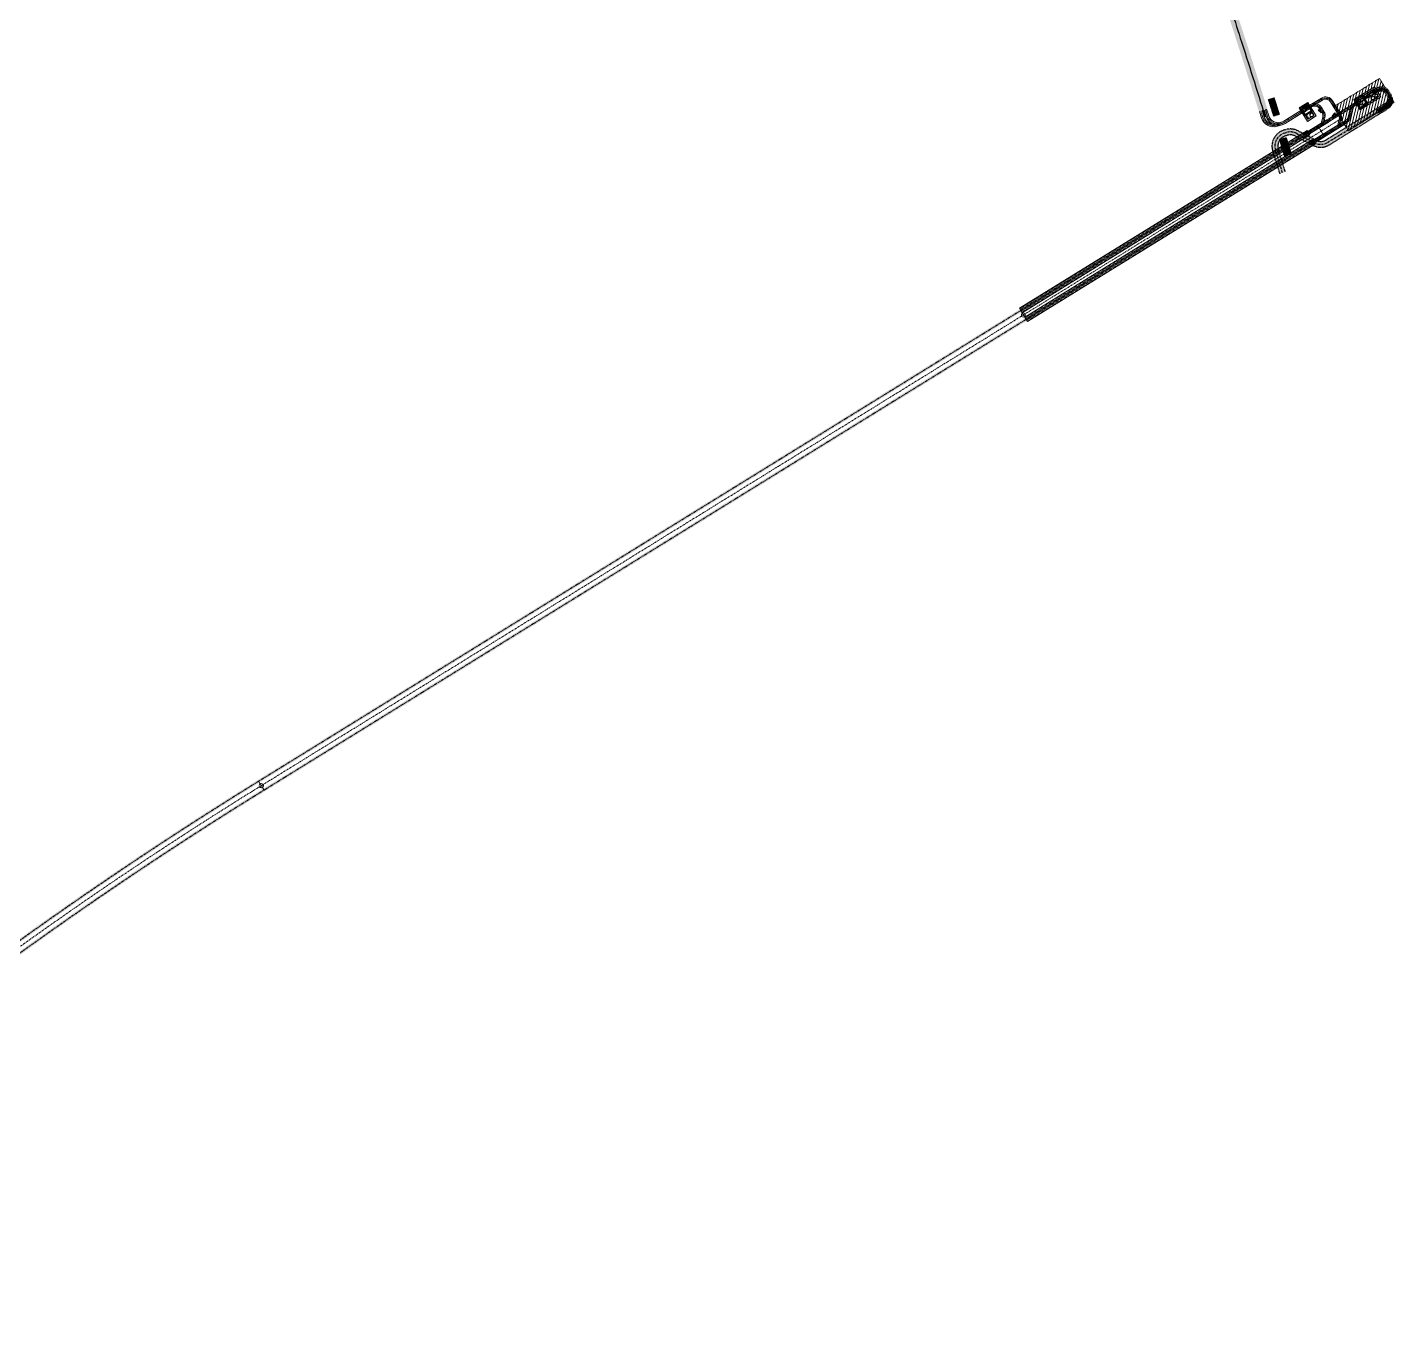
# Model space of a CAD drawing. Header units: metres. Extents: x 2684977 to 2686015, y 1244284 to 1245504.
# Drawn here: x 2685307 to 2685636.7, y 1244379.3 to 1244694.4 of the extents above; entities that cross this region are included whole.
import ezdxf

# ---------------------------------------------------------------- set-up
doc = ezdxf.new("R2010")
doc.units = ezdxf.units.M
doc.header["$MEASUREMENT"] = 0
for name, pattern in [('STRICHL_ENG', [0.30000000000000004, 0.2, -0.1]), ('STRICHPKT_ENG', [0.4, 0.2, -0.1, 0, -0.1]), ('STRICHPKT_MITTEL', [0.8, 0.5, -0.15, 0, -0.15])]:
    doc.linetypes.add(name, pattern=pattern)
for name, color, linetype, lineweight, true_color in [('2-Bemassung', 1, 'Continuous', 13, 0xff0000), ('2-Rohr Achsen', 1, 'STRICHPKT_ENG', 13, 0xff0000), ('2-Rohr_Linienführung', 1, 'STRICHPKT_MITTEL', 13, 0xff0000), ('2-Rohr_Schraffur Ansicht', 7, 'Continuous', 0, 0xffe0e0), ('2-Spülbohrung_Stahlrohr', 180, 'Continuous', 0, 0x3f00ff), ('2-Text_Beschriftungen', 1, 'Continuous', 13, 0xff0000), ('3-Darstellung Bewilligt unverändert Schraffur', 7, 'Continuous', 30, 0xe0e0e0)]:
    doc.layers.add(name, color=color, linetype=linetype, lineweight=lineweight, true_color=true_color)
for name, color, linetype, lineweight, transparency in [('2-Verteilnetz Block', 7, 'Continuous', 0, 0.5), ('2-Verteilnetz Graben aussen', 251, 'STRICHL_ENG', 30, 0.5), ('2-Verteilnetz Rohr Achse', 251, 'STRICHPKT_MITTEL', 30, 0.5)]:
    doc.layers.add(name, color=color, linetype=linetype, lineweight=lineweight, transparency=transparency)
doc.layers.add('2-Verteilnetz Graben Schraffur Solid', color=7, linetype='Continuous', lineweight=0, true_color=0xe0e0e0, transparency=0.5)
doc.layers.add('3-Darstellung Bewilligt unverändert', color=1, linetype='Continuous', lineweight=30)
doc.layers.add('Z-Konstruktion', color=6, linetype='Continuous', lineweight=13, true_color=0xff00ff, plot=False)
doc.layers.add('Z-Konstruktion mus', color=6, linetype='Continuous', lineweight=13, true_color=0xff00ff, plot=False)

# ---------------------------------------------------------------- blocks, each defined once
blk = doc.blocks.new('Verteilnetz proj')
at = {"layer": '2-Verteilnetz Graben Schraffur Solid', "extrusion": (0, 0, -1)}
blk.add_hatch(color=256, dxfattribs=at).paths.add_polyline_path([(-2685614.445101074, 1244673.681150054), (-2685610.357953483, 1244671.157216643, 0.06641207725701492), (-2685609.591404201, 1244670.81436366), (-2685608.3647469, 1244670.45104995, 0.410218037822309), (-2685604.431408812, 1244672.552166525, -0.003471263926174801), (-2685598.451277311, 1244691.541940209, -0.002777714187904941), (-2685593.602981579, 1244706.297516375), (-2685585.553941595, 1244729.240110348), (-2685587.519316439, 1244730.011734624), (-2685595.599032419, 1244706.981703279, 0.002780428362605907), (-2685600.459471002, 1244692.189441641, 0.003470626244798951), (-2685606.450869235, 1244673.163828805, -0.4102180378387711), (-2685609.207303016, 1244671.691392782), (-2685609.321616068, 1244671.725250242, -0.06641207739069213), (-2685609.858804144, 1244671.965517291), (-2685613.945951737, 1244674.489450702)])
at = {"layer": '2-Verteilnetz Graben Schraffur Solid'}
blk.add_hatch(color=256, dxfattribs=at).paths.add_polyline_path([(2685610.309665304, 1244659.581991766), (2685608.610282752, 1244665.044445537, -0.414213562373095), (2685610.304118142, 1244668.268134676), (2685610.757350803, 1244668.409136451, -0.1989123669339298), (2685612.720000167, 1244668.229866636), (2685616.977991662, 1244665.992573778, 0.2652175905011769), (2685620.925354544, 1244666.129645816), (2685635.048028579, 1244674.850810884, 0.4142135620790241), (2685635.824161085, 1244678.133198479), (2685635.278024258, 1244679.017588621, 0.4142135620413974), (2685632.311390477, 1244679.719059985), (2685632.14122192, 1244679.613975914), (2685632.640371257, 1244678.805675265), (2685632.810539813, 1244678.910759335, -0.4142135613723595), (2685634.469723609, 1244678.518439283), (2685635.015860435, 1244677.634049141, -0.4142135616905018), (2685634.698573562, 1244676.292192579), (2685620.184511844, 1244667.329334148, -0.2652175906269459), (2685617.63383194, 1244667.240761878), (2685613.375840444, 1244669.478054736, 0.1989123669385024), (2685610.338497639, 1244669.755487826), (2685609.88526498, 1244669.614486052, 0.4142135623189904), (2685607.263931376, 1244664.625592375), (2685608.963313928, 1244659.163138604)])
at = {"layer": '2-Verteilnetz Graben aussen'}
blk.add_lwpolyline([(2685610.309665304, 1244659.581991766), (2685608.610282752, 1244665.044445537, -0.4142135622022608), (2685610.304118142, 1244668.268134676), (2685610.757350803, 1244668.409136451, -0.1989123676120251), (2685612.720000167, 1244668.229866636), (2685616.977991662, 1244665.992573778, 0.26521759050136), (2685620.925354544, 1244666.129645816), (2685635.048028579, 1244674.850810884, 0.4142135615982756), (2685635.824161086, 1244678.133198478), (2685635.278024258, 1244679.01758862, 0.4142135614287276), (2685632.311390477, 1244679.719059985), (2685632.14122192, 1244679.613975913), (2685632.640371257, 1244678.805675265), (2685632.810539813, 1244678.910759336, -0.414213561359512), (2685634.469723609, 1244678.518439283), (2685635.015860436, 1244677.634049141, -0.4142135613298816), (2685634.698573562, 1244676.29219258), (2685620.184511844, 1244667.329334148, -0.2652175906325905), (2685617.63383194, 1244667.240761878), (2685613.375840444, 1244669.478054736, 0.1989123673944582), (2685610.338497639, 1244669.755487826), (2685609.885264981, 1244669.614486052, 0.4142135625005482), (2685607.263931376, 1244664.625592375), (2685608.963313928, 1244659.163138604)], format="xyb", dxfattribs=at)
at = {"layer": '2-Verteilnetz Rohr Achse', "linetype": 'Continuous', "flags": 128}
blk.add_lwpolyline([(2685585.415648198, 1244732.821111952), (2685594.601007473, 1244706.639608476, -0.002779072042844151), (2685599.455374156, 1244691.865690925, -0.003470944821214153), (2685605.440110841, 1244672.861302623, 0.0002638057123698492), (2685605.44112927, 1244672.857994719)], format="xyb", dxfattribs=at)
at = {"layer": '2-Verteilnetz Rohr Achse'}
blk.add_lwpolyline([(2685609.636489616, 1244659.372565185), (2685607.937107064, 1244664.835018956, -0.4142135623380433), (2685610.094691561, 1244668.941310364), (2685610.547924221, 1244669.082312139, -0.1989123674097753), (2685613.047920306, 1244668.853960686), (2685617.305911801, 1244666.616667828, 0.2652175905494801), (2685620.554933194, 1244666.729489982), (2685634.873301071, 1244675.571501731)], format="xyb", dxfattribs=at)
blk = doc.blocks.new('Punkt Oberfläche Einstichstelle')
at = {"color": 0}
for p, q in [((-0.2828427124768496, -0.2828427124768496), (0.2828427134081721, 0.2828427124768496)), ((0.2828427124768496, -0.2828427124768496), (-0.2828427124768496, 0.2828427124768496))]:
    blk.add_line(p, q, dxfattribs=at)
blk.add_circle((0, 0), 0.2, dxfattribs=at)
blk = doc.blocks.new('Zielschacht 3_Gruppe')
at = {"layer": '3-Darstellung Bewilligt unverändert', "lineweight": 13}
h = blk.add_hatch(dxfattribs=at)
h.set_pattern_fill('ANSI31', color=256, pattern_type=2)
h.set_pattern_definition([(45, (6.500000052619725, 1.576263457536697e-07), (-0.4419417382415922, 0.4419417382415922), [])])
h.paths.add_polyline_path([(-4.656612873077393e-10, -3.399999995017424), (12.99999999906868, -3.399999995017424), (12.99999999906868, 3.400000004563481), (-4.656612873077393e-10, 3.400000004563481)])
at = {"layer": '3-Darstellung Bewilligt unverändert Schraffur', "extrusion": (0, 0, -1)}
h = blk.add_hatch(color=256, dxfattribs=at)
h.paths.add_polyline_path([(4.730861695948987, 3.730000002076849), (4.730861695948987, 7.530000002123415), (7.230861695948987, 7.530000002123415), (7.230861695948987, 3.730000002076849)])
h.paths.add_polyline_path([(5.130861695855855, 4.130000001983717), (5.130861695855855, 7.130000002216548), (6.83086169604212, 7.130000002216548), (6.83086169604212, 4.130000001983717)], flags=16)
at = {"layer": '3-Darstellung Bewilligt unverändert Schraffur'}
h = blk.add_hatch(color=256, dxfattribs=at)
h.paths.add_polyline_path([(5.04298257920891, -0.5699999942444265), (5.04298257920891, 2.330000005895272), (10.94298257865012, 2.330000005895272), (10.94298257865012, -0.5699999942444265)])
h.paths.add_polyline_path([(5.442982579115778, -0.1699999943375587), (5.442982579115778, 1.930000005988404), (10.54298257874325, 1.930000005988404), (10.54298257874325, -0.1699999943375587)], flags=16)
at = {"layer": '2-Text_Beschriftungen', "color": 7, "flags": 128}
for points in [[(-15.77941001486033, 10.5647845286876, 0, 0.24, 0), (-15.67982924124226, 10.9521908655297, 0.04000000000000001, 0.04000000000000001, 0), (-15.58024846808985, 11.33959720144048, 0.04000000000000001, 0.04000000000000001, 0)], [(-14.4587427303195, 11.04313866351731, 0, 0.24, 0), (-14.55832350393757, 10.65573232644238, 0.04000000000000001, 0.04000000000000001, 0), (-14.65790427708998, 10.26832599053159, 0.04000000000000001, 0.04000000000000001, 0)], [(-6.380861695390195, 6.450000001816079, 0, 0.24, 0), (-5.980861695017666, 6.450000001816079, 0.04000000000000001, 0.04000000000000001, 0), (-5.580861695576459, 6.450000001816079, 0.04000000000000001, 0.04000000000000001, 0)], [(-2.850222024135292, 4.613345788558945, 0, 0.24, 0), (-2.850222024135292, 4.213345788186416, 0.04000000000000001, 0.04000000000000001, 0), (-2.850222024135292, 3.81334578874521, 0.04000000000000001, 0.04000000000000001, 0)], [(0.282004245556891, 3.81334578874521, 0, 0.24, 0), (0.2820042460225523, 4.213345788186416, 0.04000000000000001, 0.04000000000000001, 0), (0.2820042460225523, 4.613345788558945, 0.04000000000000001, 0.04000000000000001, 0)], [(-6.360121240839362, 1.249999999767169, 0, 0.24, 0), (-6.760121241211891, 1.249999999767169, 0.04000000000000001, 0.04000000000000001, 0), (-7.160121240653098, 1.249999999767169, 0.04000000000000001, 0.04000000000000001, 0)], [(8.392982578836381, 1.250000005820766, 0, 0.24, 0), (7.992982578463852, 1.250000005820766, 0.04000000000000001, 0.04000000000000001, 0), (7.592982579022646, 1.250000005820766, 0.04000000000000001, 0.04000000000000001, 0)], [(-7.160121240653098, -1.249999999534339, 0, 0.24, 0), (-6.760121241211891, -1.250000000232831, 0.04000000000000001, 0.04000000000000001, 0), (-6.360121240839362, -1.249999999767169, 0.04000000000000001, 0.04000000000000001, 0)], [(9.292982577346265, -2.885000006994233, 0, 0.24, 0), (9.692982577718794, -2.885000006994233, 0.04000000000000001, 0.04000000000000001, 0), (10.09298257716, -2.885000006994233, 0.04000000000000001, 0.04000000000000001, 0)], [(10.09298257669434, -3.415000006789342, 0, 0.24, 0), (9.69298257632181, -3.415000006789342, 0.04000000000000001, 0.04000000000000001, 0), (9.292982576880604, -3.415000006789342, 0.04000000000000001, 0.04000000000000001, 0)]]:
    blk.add_lwpolyline(points, format="xyseb", dxfattribs=at)
at = {"layer": '3-Darstellung Bewilligt unverändert', "linetype": 'STRICHPKT_ENG', "lineweight": 13}
blk.add_line((-5.644675597082824, 1.25), (-5.644675433635712, -1.250000563450158), dxfattribs=at)
at = {"layer": '3-Darstellung Bewilligt unverändert', "lineweight": 13, "flags": 128}
for points in [[(-15.7806555298157, 11.82524350495078), (-16.18916793307289, 10.23597794421948, 0.4102180375149709), (-14.05950209591538, 6.575838423334062), (-12.82491715857759, 6.240450559416786, 0.06641207711846736), (-12.03450773796067, 6.135000000707805), (-7.230861695948988, 6.135000000242144)], [(-15.17049054941162, 11.66840378683992), (-15.57900295266882, 10.07913822610863, 0.4102180375149712), (-13.89434191770852, 7.183803977910429), (-12.65975698037073, 6.848416113993153, 0.0664120771184672), (-12.03450773796067, 6.765000000596046), (-7.230861695017666, 6.765000000596046)], [(-14.65717715444043, 11.53645926294848), (-15.06963483337313, 9.931845108279958, 0.4102180379206489), (-12.93996899109334, 6.271705587860197)], [(-14.04701217403635, 11.37961954483762), (-14.45946985296905, 9.775005390169099, 0.4102180379206488), (-12.7748088138178, 6.879671142436564)], [(-4.730861695948988, 6.730000001145527), (-4.530222025699914, 6.730000001145527, -0.4142135625330723), (-2.57022202340886, 4.770000001648441), (-2.570222024805844, 3.656691574025899, -0.1989123673192081), (-3.144292733166367, 2.270762286148965), (-3.81005501979962, 1.604999998351559)], [(-4.730861695948988, 6.730000001611188), (-1.397995751351118, 6.730000001145527, -0.4142135623983793), (0.5620042462833226, 4.769999997923151), (0.5620042453520002, 1.156690469710156, -0.1989121964221997), (-0.01206646300852299, -0.2292377157136798), (-0.6778287515044212, -0.895000004209578)], [(-4.730861695948988, 6.170000001089647), (-4.530222025699914, 6.170000001089647, -0.4142135625249719), (-3.130222023464739, 4.77000000141561), (-3.130222024396062, 3.65669157449156, -0.1989123672978076), (-3.540272530168295, 2.666742083849385), (-4.602014613337815, 1.60499999881722)], [(-4.730861695948988, 6.170000001555309), (-1.397995751351118, 6.170000001089647, -0.414213562385112), (0.002004246227443218, 4.769999998854473), (0.002004245761781749, 1.156690469710156, -0.1989121964116739), (-0.4080462604761124, 0.1667420817539096), (-1.4697883464396, -0.895000004209578)], [(0.6169095649383962, -0.9700000004377216), (0.7112249825149773, -0.9699999990407377, 0.1989123677467629), (1.701174496207386, -0.5599494923371822), (3.217053281608969, 0.9559292939957231, -0.1989123679517099), (4.602982573676854, 1.530000003520399), (5.042982578743249, 1.530000003986061)], [(0.6169095649383962, -1.529999999096617), (0.7112250188365578, -1.529999999096617, 0.1989123677686787), (2.097154294140637, -0.9559292898047715), (3.613033079076558, 0.5599494965281336, -0.1989123679672003), (4.602982573211193, 0.9700000036973506), (5.042982578743249, 0.9700000039301813)], [(5.564253078773618, 0.4699346777051687), (6.106237426865846, 0.4699346777051687, -1), (6.106237426865846, 0.4097141944803298), (5.564253078773618, 0.4097141944803298, -1), (5.564253078773618, 0.4699346777051687)], [(8.442982578650117, -3.555000006919727), (11.14355420041829, -3.555000006919727, 0.4142135623730951), (12.96355420071632, -1.735000006854534), (12.96355420071632, -0.4299999950453639, 0.4142135623730951), (11.14355420041829, 1.390000004786998), (9.692982579115778, 1.390000004786998)], [(8.442982578650117, -3.275000006891787), (11.14355420041829, -3.275000006891787, 0.414213562373095), (12.68355420045555, -1.735000006854534), (12.68355420045555, -0.4299999950453639, 0.414213562373095), (11.14355420041829, 1.110000004991889), (9.692982579115778, 1.110000004991889)], [(8.442982578184456, -3.025000006891787), (11.14355420041829, -3.025000006891787, 0.4142135623730951), (12.96355420071632, -1.205000006826594)], [(8.442982578184456, -2.745000006863847), (11.14355420041829, -2.745000006863847, 0.414213562373095), (12.68355420045555, -1.205000006826594)]]:
    blk.add_lwpolyline(points, format="xyb", dxfattribs=at)
at = {"layer": '3-Darstellung Bewilligt unverändert', "linetype": 'STRICHPKT_ENG', "lineweight": 13, "flags": 128}
for points in [[(-15.47557303961366, 11.74682364589535), (-15.88408544287086, 10.15755808516406, 0.4102180375149712), (-13.97692200681195, 6.879821200622246), (-12.74233706947416, 6.544433336704969, 0.06641207711846754), (-12.03450773796067, 6.450000000651926), (-7.680861694738269, 6.450000000186265)], [(-14.35209466423839, 11.45803940389305), (-14.76455234317109, 9.853425249224529, 0.4102180379206488), (-12.85738890245557, 6.57568836514838)], [(-7.680861697066575, 6.450000001816079), (-1.397995751351118, 6.450000001117587, -0.4142135624334432), (0.2820042464882135, 4.769999998388812), (0.282004245556891, 1.156690469710156, -0.1989121964028946), (-0.2100563617423177, -0.0312478169798851), (-1.428808541968465, -1.249999996973202)], [(-4.530222025699914, 6.450000001117587, -0.4142135625094012), (-2.85022202366963, 4.770000001648441), (-2.850222024600953, 3.65669157425873, -0.1989123673283004), (-3.342282631900162, 2.46875218488276), (-4.561034814920276, 1.249999999534339)], [(-9.652017425280064, -1.250000675674528), (0.7112250006757678, -1.249999999068677, 0.1989123677595471), (1.899164394941181, -0.7579393910709769), (3.415043180342764, 0.7579393952619286, -0.1989123679581642), (4.602982573676854, 1.25000000372529), (6.29298257920891, 1.250000004889444)], [(8.442982578650117, -3.415000006789342), (11.14355420041829, -3.415000006789342, 0.414213562373095), (12.82355420058593, -1.735000006854534), (12.82355420058593, -0.4299999950453639, 0.414213562373095), (11.14355420041829, 1.250000004889444), (9.692982579115778, 1.250000004889444)], [(8.442982578184456, -2.885000006994233), (11.14355420041829, -2.885000006994233, 0.414213562373095), (12.82355420058593, -1.205000006826594)]]:
    blk.add_lwpolyline(points, format="xyb", dxfattribs=at)
at = {"layer": '3-Darstellung Bewilligt unverändert', "lineweight": 13, "flags": 128}
for points in [[(-7.230861695483327, 6.730095272418112), (-6.572920219041407, 6.730095272418112), (-6.513900144025683, 6.751102417707443), (-6.513900144025683, 6.807621642015874), (-6.477887894958258, 6.807621642015874), (-6.477887894958258, 6.776110924081877), (-6.426537095569074, 6.776110924081877), (-6.426537095569074, 6.807621642015874), (-6.375186295714229, 6.807621642015874), (-6.375186295714229, 6.776110924081877), (-6.323835495859385, 6.776110924081877), (-6.323835495859385, 6.807621642015874), (-6.287823246791959, 6.807621642015874), (-6.287823246791959, 6.751102417707443), (-6.228803171776235, 6.730095272418112), (-4.730861696880311, 6.730095272418112), (-4.730861696880311, 6.169904731446877), (-6.228803171776235, 6.169904731446877), (-6.287823246791959, 6.148897586157545), (-6.287823246791959, 6.092378361849114), (-6.323835495859385, 6.092378361849114), (-6.323835496325046, 6.123889079783112), (-6.375186295714229, 6.123889079783112), (-6.375186295714229, 6.092378361849114), (-6.426537095569074, 6.092378361849114), (-6.426537095569074, 6.123889079783112), (-6.477887894958258, 6.123889079783112), (-6.477887894958258, 6.092378361849114), (-6.513900144025683, 6.092378361849114), (-6.513900144025683, 6.148897586157545), (-6.572920219041407, 6.169904731446877), (-7.230861695017666, 6.169904731679708), (-7.230861695483327, 6.730095272418112)], [(-6.83086169604212, 6.050000002142042), (-6.572920219041407, 6.050000001909211), (-6.513900144025683, 5.972473632311448), (-6.287823246791959, 5.972473632311448), (-6.228803172241896, 6.050000001909211), (-5.130861695855856, 6.050000001676381), (-5.130861695855856, 6.850000001490116), (-6.228803172241896, 6.850000001722947), (-6.287823246791959, 6.92752637132071), (-6.513900144025683, 6.92752637132071), (-6.572920219041407, 6.850000001722947), (-6.83086169604212, 6.850000001955777), (-6.83086169604212, 6.050000002142042)], [(10.94298257865012, 0.9699047356843948), (10.32277842797339, 0.9699047356843948), (10.26375835295767, 0.9488975903950632), (10.26375835295767, 0.892378366086632), (10.22774610389024, 0.892378366086632), (10.22774610389024, 0.9488975903950632), (10.17639530450106, 0.9488975903950632), (10.17639530450106, 0.892378366086632), (10.12504450464621, 0.892378366086632), (10.12504450464621, 0.9488975903950632), (10.07369370525703, 0.9488975903950632), (10.07369370479137, 0.892378366086632), (10.03768145572394, 0.892378366086632), (10.03768145572394, 0.9488975903950632), (9.978661380708218, 0.9699047356843948), (9.752126815263182, 0.9699047359172255), (9.287292756605893, 1.072139509720728), (9.070352432783693, 1.072139509720728), (9.01833473984152, 1.054933657404035), (9.01833473984152, 0.9679040554910898), (8.958314324729145, 0.9679040554910898), (8.958314324729145, 1.131426341831684), (8.794925416819751, 1.072139509720728), (8.631536508910358, 1.072139509720728), (8.468147601000965, 1.131426341831684), (8.468147601000965, 0.9679040554910898), (8.408127185888588, 0.9679040554910898), (8.408127185888588, 1.054933657404035), (8.356109492946416, 1.072139509720728), (6.678672401234508, 1.072139509720728), (6.213838342577219, 0.9699047359172255), (5.987303776666522, 0.9699047359172255), (5.92828370211646, 0.9488975906278938), (5.92828370211646, 0.8928785366006196), (5.892271453049034, 0.8928785366006196), (5.892271452583373, 0.9488975903950632), (5.840920652728528, 0.9488975903950632), (5.840920652728528, 0.892378366086632), (5.789569853339344, 0.892378366086632), (5.789569853339344, 0.9488975903950632), (5.738219053950161, 0.9488975903950632), (5.738219053950161, 0.8928785366006196), (5.702206804882735, 0.8928785366006196), (5.702206804882735, 0.9488975906278938), (5.643186730332673, 0.9699047359172255), (5.04298257920891, 0.9699047359172255), (5.04298257920891, 1.530095276655629), (5.643186730332673, 1.530095276655629), (5.702206804882735, 1.551102421944961), (5.702206804882735, 1.607121475972235), (5.738219053950161, 1.607121475972235), (5.738219053950161, 1.551102422177792), (5.789569853339344, 1.551102422177792), (5.789569853339344, 1.607621646486223), (5.840920652728528, 1.607621646486223), (5.840920652728528, 1.551102422177792), (5.892271452583373, 1.551102422177792), (5.892271453049034, 1.607121475972235), (5.92828370211646, 1.607121475972235), (5.92828370211646, 1.551102421944961), (5.987303776666522, 1.530095276655629), (6.213838342577219, 1.530095276655629), (6.678672401234508, 1.427860502852127), (8.356109492946416, 1.427860502852127), (8.408127185888588, 1.445066355168819), (8.408127185888588, 1.532095957081765), (8.468147601000965, 1.532095957081765), (8.468147601000965, 1.368573670741171), (8.631536508910358, 1.427860502852127), (8.794925416819751, 1.427860502852127), (8.958314324729145, 1.368573670741171), (8.958314324729145, 1.532095957081765), (9.01833473984152, 1.532095957081765), (9.01833473984152, 1.445066355168819), (9.070352432783693, 1.427860502852127), (9.287292756605893, 1.427860502852127), (9.752126815263182, 1.530095276655629), (9.978661380708218, 1.53009527688846), (10.03768145572394, 1.551102422177792), (10.03768145572394, 1.607621646486223), (10.07369370479137, 1.607621646486223), (10.07369370525703, 1.551102422177792), (10.12504450464621, 1.551102422177792), (10.12504450464621, 1.607621646486223), (10.17639530450106, 1.607621646486223), (10.17639530450106, 1.551102422177792), (10.22774610389024, 1.551102422177792), (10.22774610389024, 1.607621646486223), (10.26375835295767, 1.607621646486223), (10.26375835295767, 1.551102422177792), (10.32277842797339, 1.53009527688846), (10.94298257865012, 1.53009527688846), (10.94298257865012, 0.9699047356843948)], [(10.54298257874325, 1.650000006193295), (10.32277842797339, 1.650000006426126), (10.26375835295767, 1.727526376023889), (10.22774610389024, 1.727526376023889), (10.07369370479137, 1.727526376023889), (10.03768145572394, 1.727526376023889), (9.978661381173879, 1.650000006193295), (9.778593331109732, 1.650000006193295), (9.752126815263182, 1.650000006193295), (9.287292756605893, 1.547765232389793), (9.2704204833135, 1.547765232389793), (9.070352432783693, 1.547765232389793), (9.01833473984152, 1.652000686619431), (8.988324532285333, 1.652000686619431), (8.438137393444777, 1.652000686619431), (8.408127185888588, 1.652000686619431), (8.356109492480755, 1.547765232389793), (6.695544674992561, 1.547765232389793), (6.678672401234508, 1.547765232389793), (6.213838342577219, 1.650000006193295), (6.18737182719633, 1.650000006193295), (5.987303776666522, 1.650000006193295), (5.92828370211646, 1.727026205509901), (5.892271453049034, 1.727026205509901), (5.892271452583373, 1.727526376023889), (5.738219053950161, 1.727526376023889), (5.738219053950161, 1.727026205509901), (5.702206804882735, 1.727026205509901), (5.643186730332673, 1.650000006193295), (5.442982579115778, 1.650000006193295), (5.442982579115778, 0.8500000063795596), (5.643186730332673, 0.8500000063795596), (5.702206804882735, 0.7729738070629537), (5.738219053950161, 0.7729738070629537), (5.738219053950161, 0.7724736365489662), (5.892271452583373, 0.7724736365489662), (5.892271453049034, 0.7729738070629537), (5.92828370211646, 0.7729738070629537), (5.987303776666522, 0.8500000063795596), (6.18737182719633, 0.8500000063795596), (6.213838342577219, 0.8500000063795596), (6.678672401234508, 0.952234780183062), (6.695544674992561, 0.952234780183062), (8.356109492480755, 0.952234780183062), (8.408127185888588, 0.847999325953424), (8.438137393444777, 0.847999325953424), (8.988324532285333, 0.847999325953424), (9.01833473984152, 0.847999325953424), (9.070352432783693, 0.952234780183062), (9.2704204833135, 0.952234780183062), (9.287292756605893, 0.952234780183062), (9.752126815263182, 0.8500000063795596), (9.778593331109732, 0.8500000063795596), (9.978661381173879, 0.8500000063795596), (10.03768145572394, 0.7724736365489662), (10.07369370479137, 0.7724736365489662), (10.22774610389024, 0.7724736365489662), (10.26375835295767, 0.7724736365489662), (10.32277842797339, 0.850000006146729), (10.54298257874325, 0.8500000063795596), (10.54298257874325, 1.650000006193295)]]:
    blk.add_lwpolyline(points, close=True, dxfattribs=at)
for points in [[(-6.784024258633145, 4.561173249874265), (-6.666456796485, 4.479264287184924), (-6.695266595599242, 4.580735716875643), (-6.589030460943468, 4.506721262261272), (-6.61725626422558, 4.545243811234832), (-6.589030460943468, 4.506721262261272), (-6.634946078551002, 4.519852858874947)], [(-3.330222026444972, 3.726000000489876), (-3.330222026444972, 4.654000000795349), (-3.570222026668489, 4.654000000795349), (-3.330222026444972, 3.726000000489876)], [(-9.652017425280064, 1.605000001611188), (-4.602284090127796, 1.60499999881722)], [(-3.810055007692426, 1.604999998351559), (-3.015316707547754, 1.604999997885898), (-3.015316708479077, 0.8949999981559813), (-9.652017425280064, 0.895000001648441)], [(-9.652017425280064, 0.9600000027567148), (-3.015316708013415, 0.9599999990314245), (-3.015316707547754, 1.540000000502914), (-9.652017425280064, 1.540000003529713)], [(-3.810055024456233, 1.604999992297962), (-3.831019718199968, 1.597532573854551), (-3.891861609183252, 1.576262692222372), (-3.986331761814654, 1.544742514844984), (-4.103682780172676, 1.509429501835257), (-4.228469299152493, 1.480178263736889), (-4.342672038823366, 1.468497508205473), (-4.433513267897069, 1.480178263736889), (-4.499797310680151, 1.509429501835257), (-4.546522302553058, 1.544742514844984), (-4.577952101361006, 1.576262692222372), (-4.596254228148609, 1.597532573854551), (-4.602284085005522, 1.604999992297962)], [(5.042982578743249, 1.530000003520399), (-2.515316708013415, 1.529999999795109)], [(5.042982578743249, 0.97000000346452), (-2.515316708013415, 0.9699999997392297)], [(-1.42536134691909, 1.730000002076849), (-0.4973613466136158, 1.730000002076849), (-0.4973613466136158, 1.970000002067536), (-1.42536134691909, 1.730000002076849)], [(6.711809331178666, -0.1231625569285825), (6.793718293868006, -0.005595094780437627), (6.692246864177287, -0.03440489389467982), (6.766261318791658, 0.07183124076109382), (6.727738769818098, 0.04360543747898193), (6.766261318791658, 0.07183124076109382), (6.753129722177983, 0.02591562315355989)], [(8.55537046585232, 1.107034044573084), (8.55537046585232, 0.8998809175100178), (8.91109145944938, 0.8998809175100178), (8.91109145944938, 1.107034044573084)], [(-9.652017425280064, -1.605000003939494), (0.1169095644727349, -1.605000003939494), (0.1169095644727349, -0.895000004209578), (-0.6778287515044212, -0.895000004209578)], [(-1.47005781205371, -0.895000004209578), (-9.652017425280064, -0.8950000039767474)], [(-9.652017425280064, -1.540000005858019), (0.1169095644727349, -1.540000006556511), (0.1169095644727349, -0.9600000050850213), (-9.652017425280064, -0.9600000050850213)], [(-0.6778287515044212, -0.895000004209578), (-0.6987934452481568, -0.9024674226529896), (-0.7596353362314403, -0.9237373042851686), (-0.8541054888628423, -0.9552574816625565), (-0.9714565072208643, -0.9905704946722835), (-1.096243026200682, -1.019821732770652), (-1.210445765871555, -1.031502488302067), (-1.301286994945258, -1.019821732770652), (-1.367571037728339, -0.9905704946722835), (-1.414296029601246, -0.9552574816625565), (-1.445725828409195, -0.9237373042851686), (-1.464027955196798, -0.9024674226529896), (-1.47005781205371, -0.895000004209578)]]:
    blk.add_lwpolyline(points, dxfattribs=at)
at = {"layer": '3-Darstellung Bewilligt unverändert', "linetype": 'STRICHPKT_ENG', "lineweight": 13, "flags": 128}
blk.add_lwpolyline([(6.292982577346265, 1.250000004190952), (-9.652017425280064, 1.24999999627471)], dxfattribs=at)
at = {"layer": '3-Darstellung Bewilligt unverändert', "lineweight": 13}
for centre, radius in [((-5.530861695762724, 4.530000002123415), 0.5), ((-5.530861695762724, 4.530000001890585), 0.4), ((9.192982578650117, 0.2300000058021396), 0.5), ((9.192982578650117, 0.230000005569309), 0.4)]:
    blk.add_circle(centre, radius, dxfattribs=at)
for centre, major_axis, ratio in [((-2.85022202366963, 4.770000001648441), (-0.28000000252677, 0), 0.2216946648576359), ((-2.85022202366963, 3.610000001499429), (-0.28000000252677, 0), 0.2216946648576359), ((-5.644675600342453, 1.249999999301508), (0, 0.3549999999813735), 0.221694664857636), ((-1.541361345909536, 1.249999999301508), (0, 0.28000000252677), 0.2216946648576359), ((-0.3813613457605243, 1.249999999301508), (0, 0.28000000252677), 0.2216946648576359), ((-5.644675602205098, -1.249999998835847), (0, 0.3549999999813735), 0.221694664857636)]:
    blk.add_ellipse(centre, major_axis=major_axis, ratio=ratio, dxfattribs=at)
for points in [[(-7.230861695948988, 7.530000002123415), (-4.730861695948988, 7.530000002123415), (-4.730861695948988, 3.730000002076849), (-7.230861695948988, 3.730000002076849)], [(-7.08086169604212, 7.380000002216548), (-4.880861695855856, 7.380000002216548), (-4.880861695855856, 5.180000002263114), (-7.08086169604212, 5.180000002263114)], [(-6.83086169604212, 7.130000002216548), (-5.130861695855856, 7.130000002216548), (-5.130861695855856, 4.130000001983717), (-6.83086169604212, 4.130000001983717)], [(-6.83086169604212, 7.130000002216548), (-5.130861695855856, 7.130000002216548), (-5.130861695855856, 5.430000002263114), (-6.83086169604212, 5.430000002263114)], [(-6.83086169604212, 4.930000002030283), (-6.83086169604212, 4.130000002030283), (-6.530861696042121, 4.130000002030283), (-6.530861696042121, 4.930000002030283)], [(-3.015316708013415, 1.604999997885898), (-2.515316708013415, 1.529999999795109), (-2.515316708013415, 0.9699999997392297), (-3.015316708479077, 0.8949999981559813)], [(5.04298257920891, 2.330000005895272), (5.04298257920891, -0.5699999942444265), (10.94298257865012, -0.5699999942444265), (10.94298257865012, 2.330000005895272)], [(5.192982579115778, 2.180000005988404), (7.392982579302043, 2.180000005988404), (7.392982579302043, -0.4199999943375587), (5.192982579115778, -0.4199999943375587)], [(5.442982579115778, 1.930000005988404), (5.442982579115778, -0.1699999943375587), (10.54298257874325, -0.1699999943375587), (10.54298257874325, 1.930000005988404)], [(5.442982579115778, 1.930000005988404), (7.142982579302043, 1.930000005988404), (7.142982579302043, -0.1699999943375587), (5.442982579115778, -0.1699999943375587)], [(5.807235725689679, 0.4699346777051687), (5.863254779949784, 0.4699346777051687), (5.863254779949784, 0.6510462802834809), (5.807235725689679, 0.6510462802834809)], [(5.809569852892309, 0.6510462802834809), (5.860920652747154, 0.6510462802834809), (5.860920652747154, 0.8923783658538014), (5.809569852892309, 0.8923783658538014)], [(6.342982579022646, -0.1699999943375587), (7.142982579022647, -0.1699999943375587), (7.142982579022647, 0.1300000056624413), (6.342982579022646, 0.1300000056624413)], [(9.890624633990228, 0.5497618296649307), (10.45081517472863, 0.5497618296649307), (10.45081517472863, 0.04959170380607247), (9.890624633990228, 0.04959170380607247)], [(10.14271037746221, 0.5497618296649307), (10.19872943125665, 0.5497618296649307), (10.19872943125665, 0.6510462802834809), (10.14271037746221, 0.6510462802834809)], [(10.14504450466484, 0.6510462802834809), (10.19639530451968, 0.6510462802834809), (10.19639530451968, 0.8923783658538014), (10.14504450466484, 0.8923783658538014)], [(0.1169095649383962, -0.8950000023469329), (0.6169095649383962, -0.9700000004377216), (0.6169095649383962, -1.530000000493601), (0.1169095644727349, -1.605000002076849)]]:
    blk.add_3dface(points, dxfattribs=at)
at = {"layer": '3-Darstellung Bewilligt unverändert', "linetype": 'STRICHPKT_ENG', "lineweight": 13}
blk.add_3dface([(-4.656612873077393e-10, -3.399999995017424), (12.99999999906868, -3.399999995017424), (12.99999999906868, 3.400000004563481), (-4.656612873077393e-10, 3.400000004563481)], dxfattribs=at)
at = {"layer": 'Z-Konstruktion mus'}
blk.add_line((-7.230861695948988, 6.45000000204891), (-4.730861695948988, 6.45000000204891), dxfattribs=at)
at = {"layer": '2-Bemassung', "color": 5, "true_color": 0x0000ff}
for p in [(-9.313225746154785e-10, 1.250000001164153), (8.102506399154663e-08, -1.250000045401976)]:
    blk.add_blockref('Punkt Oberfläche Einstichstelle', p, dxfattribs=at)
at = {"layer": 'Z-Konstruktion', "color": 5}
for p in [(-5.980861695948988, 6.45000000204891), (7.992982578929514, 1.250000005820766)]:
    blk.add_blockref('Punkt Oberfläche Einstichstelle', p, dxfattribs=at)
at = {"layer": 'Z-Konstruktion', "color": 6}
blk.add_blockref('Punkt Oberfläche Einstichstelle', (-4.656612873077393e-10, 1.164153218269348e-09), dxfattribs=at)

msp = doc.modelspace()

# ---------------------------------------------------------------- hatches: boundary and pattern name
at = {"layer": '2-Rohr_Schraffur Ansicht'}
h = msp.add_hatch(color=256, dxfattribs=at)
h.paths.add_polyline_path([(2685364.255860077, 1244510.27314832), (2685624.679585556, 1244671.092430295), (2685624.306537103, 1244671.696528677), (2685363.882811624, 1244510.8772467, 0.02751094552162554), (2685273.722457218, 1244448.101446674), (2685186.982838726, 1244380.392719654, -0.1989123670516192), (2685186.49090567, 1244380.256294543), (2685183.722865004, 1244380.5961672, -0.1989123675203776), (2685183.278548684, 1244380.84754928), (2685181.239731238, 1244383.457116608), (2685180.924545438, 1244383.210449495), (2685180.597629915, 1244382.979553426), (2685182.64814008, 1244380.355020099, 0.1989123677027277), (2685183.625369529, 1244379.802130279), (2685186.393410195, 1244379.462257623, 0.1989123672434059), (2685187.475367907, 1244379.762311051), (2685274.159576865, 1244447.541959038, -0.02751094552163121)])
h.paths.add_polyline_path([(2685362.942309189, 1244512.400255291), (2685620.701002528, 1244671.573801834), (2685620.327954077, 1244672.177900213), (2685362.569260737, 1244513.00435367, 0.02751094552170249), (2685272.183303529, 1244450.071473558), (2685185.100276733, 1244382.091862206, -0.4141022672261376), (2685184.164227116, 1244382.206975182), (2685182.334927541, 1244384.548371864, -0.02395782931156951), (2685181.786826802, 1244383.950493421), (2685183.533818513, 1244381.714446001, 0.4141022672965818), (2685185.592566323, 1244381.461266488), (2685272.620423177, 1244449.511985922, -0.02751094552174048)])
at = {"layer": '2-Spülbohrung_Stahlrohr', "lineweight": 0}
h = msp.add_hatch(dxfattribs=at)
h.set_pattern_fill('ANSI31', color=256, pattern_type=2)
h.set_pattern_definition([(347.2960840000001, (-246800.462167, 1648278.97108), (0.0549782196974986, 0.2438798789545656), [])])
h.paths.add_polyline_path([(2685546.175800104, 1244626.704104587), (2685615.576948198, 1244669.561347278), (2685616.233723642, 1244668.497793793), (2685546.832575548, 1244625.640551101)])
h = msp.add_hatch(dxfattribs=at)
h.set_pattern_fill('ANSI31', color=256, pattern_type=2)
h.set_pattern_definition([(347.2960840000001, (-246800.588268, 1648279.175282), (0.0549782196974986, 0.2438798789545656), [])])
h.paths.add_polyline_path([(2685547.489350994, 1244624.576997614), (2685616.890499088, 1244667.434240303), (2685617.547274531, 1244666.370686818), (2685548.146126437, 1244623.513444128)])
at = {"layer": 'Z-Konstruktion'}
h = msp.add_hatch(dxfattribs=at)
h.set_pattern_fill('ANSI31', color=256, pattern_type=2)
h.set_pattern_definition([(45, (2685608.997, 1244670.419), (-0.08838834764831843, 0.08838834764831845), [])])
h.paths.add_polyline_path([(2685606.161, 1244677.037), (2685607.656, 1244677.493), (2685608.926, 1244673.461), (2685607.458, 1244672.984)])
h.paths.add_polyline_path([(2685608.836, 1244667.414), (2685610.584, 1244667.898), (2685611.833, 1244663.852), (2685610.072, 1244663.345)])

# ---------------------------------------------------------------- linework, layer by layer
at = {"layer": '2-Rohr Achsen'}
msp.add_line((2685362.755784963, 1244512.70230448), (2685364.06933585, 1244510.57519751), dxfattribs=at)
for points in [[(2685189.569808215, 1244385.076235659), (2685272.401863353, 1244449.79172974, -0.02751094552170431), (2685362.755784963, 1244512.70230448), (2685620.514478302, 1244671.875851023)], [(2685191.108961903, 1244383.106208775), (2685273.941017041, 1244447.821702856, -0.02751094552162837), (2685364.06933585, 1244510.57519751), (2685624.393589668, 1244671.333052824)]]:
    msp.add_lwpolyline(points, format="xyb", dxfattribs=at)
at = {"layer": '2-Rohr_Linienführung'}
msp.add_lwpolyline([(2685393.877389849, 1244530.451675922), (2685623.736814224, 1244672.39660631)], dxfattribs=at)
msp.add_lwpolyline([(2685184.218255485, 1244379.308871664), (2685273.171440197, 1244448.806716298, -0.02751094552168306), (2685363.412560406, 1244511.638750995), (2685393.877389849, 1244530.451675922)], format="xyb", dxfattribs=at)
msp.add_circle((2685363.412560407, 1244511.638750995), 0.5, dxfattribs=at)
at = {"layer": '2-Spülbohrung_Stahlrohr', "flags": 128}
for points in [[(2685546.181054308, 1244626.695596159), (2685615.582202401, 1244669.55283885)], [(2685546.827321344, 1244625.649059529), (2685616.228469438, 1244668.506302221)], [(2685547.494605197, 1244624.568489185), (2685616.895753291, 1244667.425731876)], [(2685548.140872234, 1244623.521952555), (2685617.542020329, 1244666.379195246)]]:
    msp.add_lwpolyline(points, dxfattribs=at)
at = {"layer": '2-Spülbohrung_Stahlrohr'}
for points in [[(2685546.175800104, 1244626.704104587), (2685615.576948198, 1244669.561347278), (2685616.233723642, 1244668.497793793), (2685546.832575548, 1244625.640551101)], [(2685547.489350994, 1244624.576997614), (2685616.890499088, 1244667.434240303), (2685617.547274531, 1244666.370686818), (2685548.146126437, 1244623.513444128)]]:
    msp.add_3dface(points, dxfattribs=at)
at = {"layer": 'Z-Konstruktion', "const_width": 0.1, "flags": 128}
for points in [[(2685606.161, 1244677.037), (2685607.656, 1244677.493), (2685608.926, 1244673.461), (2685607.458, 1244672.984), (2685606.161, 1244677.037)], [(2685608.836, 1244667.414), (2685610.584, 1244667.898), (2685611.833, 1244663.852), (2685610.072, 1244663.345), (2685608.836, 1244667.414)]]:
    msp.add_lwpolyline(points, close=True, dxfattribs=at)
at = {"layer": 'Z-Konstruktion mus'}
msp.add_line((2685546.441137385, 1244626.274428977), (2685547.880789156, 1244623.943119736), dxfattribs=at)
msp.add_circle((2685547.160963271, 1244625.108774356), 0.5, dxfattribs=at)

# ---------------------------------------------------------------- block references
at = {"rotation": 31.6965456578171}
msp.add_blockref('Zielschacht 3_Gruppe', (2685623.736814224, 1244672.396606309), dxfattribs=at)
at = {"layer": '2-Verteilnetz Block'}
msp.add_blockref('Verteilnetz proj', (0, 0), dxfattribs=at)

doc.saveas('drawing.dxf')
